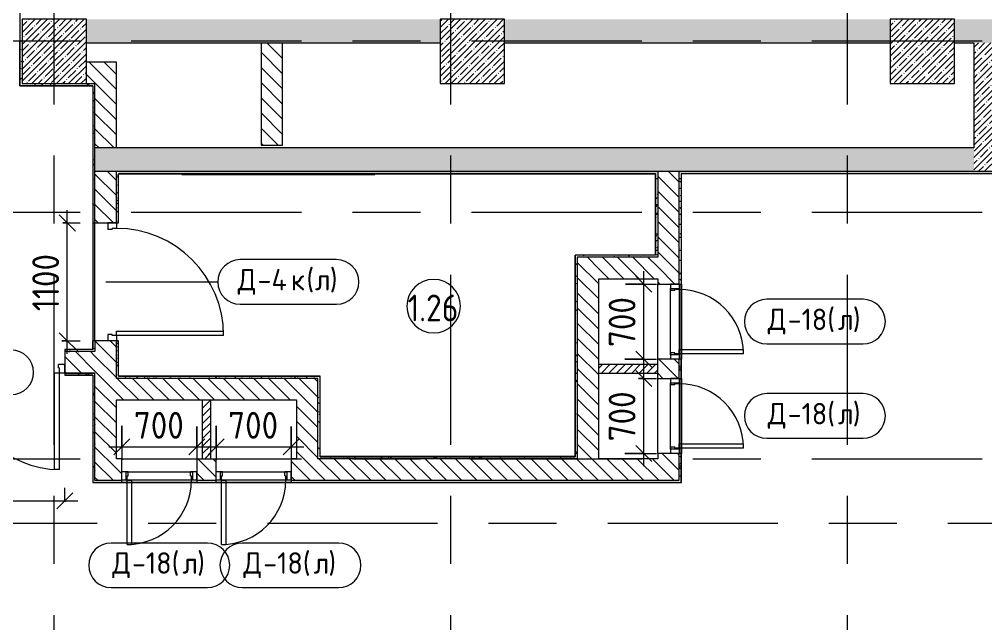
# Model space of a CAD drawing. Header units: millimetres. Extents: x -3708 to 187246, y -8553 to 29000.
# Drawn here: x 21884 to 30900, y 9562 to 15200 of the extents above; entities that cross this region are included whole.
import ezdxf

# ---------------------------------------------------------------- set-up
doc = ezdxf.new("R2010")
doc.units = ezdxf.units.MM
doc.linetypes.add('Осевая', pattern=[3175, 635, -476.25, 1587.5, -476.25])
for name, color, linetype, lineweight in [('A-ANNO-DIMS', 7, 'Continuous', 9), ('A-ANNO-DIMS-100', 7, 'Continuous', 9), ('A-AREA-IDEN', 7, 'Continuous', 9), ('A-DOOR-IDEN', 7, 'Continuous', 9), ('A-WALL', 7, 'Continuous', 9), ('I-WALL', 7, 'Continuous', 9), ('S-COLS', 7, 'Continuous', 9), ('Ограждение', 7, 'Continuous', 9), ('Оси-2', 7, 'Осевая', 9), ('Поручни', 7, 'Continuous', 9)]:
    doc.layers.add(name, color=color, linetype=linetype, lineweight=lineweight)
for name, color, linetype, lineweight, true_color in [('A-DOOR-1', 1, 'Continuous', 9, 0xff0000), ('A-DOOR-2', 1, 'Continuous', 13, 0xff0000), ('A-DOOR-FRAM-1', 1, 'Continuous', 13, 0xff0000), ('A-DOOR-FRAM-2', 1, 'Continuous', 9, 0xff0000), ('A-WALL-1', 7, 'Continuous', 9, 0x3c3c3c), ('A-WALL-FNSH-1', 7, 'Continuous', 9, 0x3c3c3c)]:
    doc.layers.add(name, color=color, linetype=linetype, lineweight=lineweight, true_color=true_color)
doc.styles.add('GOST Common', font='GOST_Common.ttf', dxfattribs={"height": 200})
doc.styles.add('GOST Common_1', font='GOST_Common.ttf', dxfattribs={"width": 0.9, "height": 250})
doc.styles.add('ISOCPEUR', font='isocpeur.ttf', dxfattribs={"width": 0.9, "height": 250})
doc.dimstyles.new('ISO-2_5_0_9К_БОЛЬШОЙ', dxfattribs={"dimscale": 304.8, "dimtxt": 248.995294, "dimasz": 0.492126, "dimexe": 0.393701, "dimexo": 0.984252, "dimgap": 0, "dimtad": 1, "dimdec": 0, "dimrnd": 10, "dimzin": 0, "dimdsep": 46, "dimtxsty": 'ISOCPEUR', "dimblk1": 'OBLIQUE', "dimblk2": 'OBLIQUE', "dimsah": 1, "dimcen": 0.09, "dimdle": 0.393701, "dimazin": 0, "dimtfac": 1, "dimtdec": 4, "dimtix": 1, "dimtmove": 0, "dimatfit": 3, "dimfxl": 1, "dimtvp": 1, "dimtolj": 1, "dimtzin": 0, "dimarcsym": 2})
pattern_1 = [(45, (0, 0), (-57.02463, 57.02463), []), (45, (57.025, 0), (-57.02463, 57.02463), [100.806, -20.161, 3.353, -16.808])]
pattern_2 = [(135, (0, 0), (-70.71068, -70.71068), [])]
pattern_3 = [(45, (0, 0), (-35.35534, 35.35534), [])]
pattern_4 = [(0, (0, 0), (121.92, 30.48), [10.058, -81.382, 10.058, -81.382, -487.68]), (0, (0, 0), (121.92, 30.48), [-182.88, 10.058, -172.822, 10.058, -81.382, -213.36]), (0, (0, 0), (121.92, 30.48), [-457.2, 10.058, -50.902, 10.058, -142.342]), (120, (45.72, 15.24), (-87.356454, 90.345817), [10.058, -81.382, 10.058, -81.382, -487.68]), (120, (45.72, 15.24), (-87.356454, 90.345817), [-182.88, 10.058, -172.822, 10.058, -81.382, -213.36]), (120, (45.72, 15.24), (-87.356454, 90.345817), [-457.2, 10.058, -50.902, 10.058, -142.342]), (240, (60.96, 76.2), (-34.563546, -120.825817), [10.058, -81.382, 10.058, -81.382, -487.68]), (240, (60.96, 76.2), (-34.563546, -120.825817), [-182.88, 10.058, -172.822, 10.058, -81.382, -213.36]), (240, (60.96, 76.2), (-34.563546, -120.825817), [-457.2, 10.058, -50.902, 10.058, -142.342])]

# ---------------------------------------------------------------- blocks, each defined once
blk = doc.blocks.new('BSC_Колонна _Прямоугольная - 600х600-V8-План заполнения и маркировки дверных проемов 1 этажа в осях 1-12')
at = {"layer": 'S-COLS'}
h = blk.add_hatch(dxfattribs=at)
h.set_pattern_fill('FP_14', color=256, style=0, pattern_type=2)
h.set_pattern_definition([(45, (-26110, -14900), (-57.02463, 57.02463), []), (45, (-26052.975, -14900), (-57.02463, 57.02463), [100.806, -20.161, 3.353, -16.808])])
h.paths.add_polyline_path([(-300, -300), (300, -300), (300, 300), (-300, 300), (-300, -96.7)])
for p, q in [((300, 300), (-300, 300)), ((-300, 300), (-300, -300)), ((300, -300), (300, 300)), ((-300, -300), (300, -300))]:
    blk.add_line(p, q, dxfattribs=at)
blk = doc.blocks.new('BSC_Колонна _Прямоугольная - 600х600-V36-План заполнения и маркировки дверных проемов 1 этажа в осях 1-12')
at = {"layer": 'S-COLS'}
h = blk.add_hatch(dxfattribs=at)
h.set_pattern_fill('FP_47', color=256, style=0, pattern_type=2)
h.set_pattern_definition([(45, (-30310, -14900), (-57.02463, 57.02463), []), (45, (-30252.975, -14900), (-57.02463, 57.02463), [100.806, -20.161, 3.353, -16.808])])
h.paths.add_polyline_path([(300, -300), (300, 300), (-300, 300), (-300, -300)])
for p, q in [((300, 300), (-300, 300)), ((-300, 300), (-300, -300)), ((300, -300), (300, 300)), ((-300, -300), (300, -300))]:
    blk.add_line(p, q, dxfattribs=at)
blk = doc.blocks.new('110_Дверь_СКБ_2Ст - Д-10 1800x2100h_Актовый зал EI30-23435156-План заполнения и маркировки дверных проемов 1 этажа в осях 1-12')
at = {"layer": 'A-DOOR-1'}
for centre, start, end in [((-887.5, 100), 0, 90), ((912.5, 100), 90, 180)]:
    blk.add_arc(centre, 900, start, end, dxfattribs=at)
at = {"layer": 'A-DOOR-2'}
for p, q in [((-887.5, 1000), (-837.5, 1000)), ((-887.5, 1000), (-887.5, 100)), ((-837.5, 100), (-837.5, 1000)), ((912.5, 1000), (862.5, 1000)), ((862.5, 100), (862.5, 1000)), ((912.5, 1000), (912.5, 100)), ((-887.5, 100), (-837.5, 100)), ((912.5, 100), (862.5, 100))]:
    blk.add_line(p, q, dxfattribs=at)
at = {"layer": 'A-DOOR-FRAM-1'}
for p, q in [((-937.5, 100), (-937.5, 20)), ((-937.5, 100), (-887.5, 100)), ((-887.5, 100), (-887.5, 50)), ((912.5, 100), (912.5, 50)), ((912.5, 100), (962.5, 100)), ((962.5, 100), (962.5, 20)), ((-937.5, 20), (-877.5, 20)), ((-877.5, 50), (-887.5, 50)), ((-877.5, 50), (-877.5, 20)), ((902.5, 50), (902.5, 20)), ((912.5, 50), (902.5, 50)), ((902.5, 20), (962.5, 20))]:
    blk.add_line(p, q, dxfattribs=at)
blk = doc.blocks.new('110_Дверь_СКБ_1Ст_Внутренняя1 - Д-4к_л_ 1100x2100h_кладовая-31838514-План заполнения и маркировки дверных проемов 1 этажа в осях 1-12')
at = {"layer": 'A-DOOR-1'}
blk.add_arc((512.5, 100), 1000, 90, 180, dxfattribs=at)
at = {"layer": 'A-DOOR-2'}
for p, q in [((512.5, 1100), (472.5, 1100)), ((472.5, 100), (472.5, 1100)), ((512.5, 1100), (512.5, 100)), ((512.5, 100), (472.5, 100))]:
    blk.add_line(p, q, dxfattribs=at)
at = {"layer": 'A-DOOR-FRAM-1'}
for p, q in [((-537.5, 100), (-537.5, 20)), ((-537.5, 100), (-487.5, 100)), ((-487.5, 100), (-487.5, 60)), ((512.5, 100), (512.5, 60)), ((512.5, 100), (562.5, 100)), ((562.5, 100), (562.5, 20)), ((-537.5, 20), (-477.5, 20)), ((-477.5, 60), (-487.5, 60)), ((-477.5, 60), (-477.5, 20)), ((502.5, 60), (502.5, 20)), ((512.5, 60), (502.5, 60)), ((502.5, 20), (562.5, 20))]:
    blk.add_line(p, q, dxfattribs=at)
blk = doc.blocks.new('BSC_Колонна _Прямоугольная - 600х600-V48-План заполнения и маркировки дверных проемов 1 этажа в осях 1-12')
at = {"layer": 'S-COLS'}
h = blk.add_hatch(dxfattribs=at)
h.set_pattern_fill('FP_59', color=256, style=0, pattern_type=2)
h.set_pattern_definition([(45, (-22210, -14900), (-57.02463, 57.02463), []), (45, (-22152.975, -14900), (-57.02463, 57.02463), [100.806, -20.161, 3.353, -16.808])])
h.paths.add_polyline_path([(234.1, -300), (300, -300), (300, 300), (-300, 300), (-300, -300)])
for p, q in [((300, 300), (-300, 300)), ((-300, 300), (-300, -300)), ((300, -300), (300, 300)), ((-300, -300), (300, -300))]:
    blk.add_line(p, q, dxfattribs=at)
blk = doc.blocks.new('110_Дверь_СКБ_1Ст - д-18 700x2100h_Технический шкаф ЭОМ и СС-23257539-План заполнения и маркировки дверных проемов 1 этажа в осях 1-12')
at = {"layer": 'A-DOOR-1'}
blk.add_arc((312.5, 100), 600, 90, 180, dxfattribs=at)
at = {"layer": 'A-DOOR-2'}
for p, q in [((312.5, 700), (272.5, 700)), ((272.5, 100), (272.5, 700)), ((312.5, 700), (312.5, 100)), ((312.5, 100), (272.5, 100))]:
    blk.add_line(p, q, dxfattribs=at)
at = {"layer": 'A-DOOR-FRAM-1'}
for p, q in [((-337.5, 100), (-337.5, 20)), ((-337.5, 100), (-287.5, 100)), ((-287.5, 100), (-287.5, 60)), ((312.5, 100), (312.5, 60)), ((312.5, 100), (362.5, 100)), ((362.5, 100), (362.5, 20)), ((-337.5, 20), (-277.5, 20)), ((-277.5, 60), (-287.5, 60)), ((-277.5, 60), (-277.5, 20)), ((302.5, 60), (302.5, 20)), ((312.5, 60), (302.5, 60)), ((302.5, 20), (362.5, 20))]:
    blk.add_line(p, q, dxfattribs=at)
at = {"layer": 'A-DOOR-FRAM-2'}
for p, q in [((-297.5, 20), (-297.5, 100)), ((-297.5, 100), (322.5, 100)), ((322.5, 100), (322.5, 20)), ((322.5, 20), (-297.5, 20))]:
    blk.add_line(p, q, dxfattribs=at)
blk = doc.blocks.new('Ограждение - Ограждение-32868540-План заполнения и маркировки дверных проемов 1 этажа в осях 1-12')
at = {"layer": 'Ограждение'}
blk.add_hatch(color=256, dxfattribs=at).paths.add_polyline_path([(22590, 12200), (22590, 13300), (22570, 13300), (22570, 12200)])
at = {"layer": 'Поручни'}
for p, q in [((22570, 13300), (22570, 12200)), ((22590, 12200), (22590, 13300))]:
    blk.add_line(p, q, dxfattribs=at)
blk = doc.blocks.new('М_двери - Типоразмер_рамка-25223575-План заполнения и маркировки дверных проемов 1 этажа в осях 1-12')
at = {"layer": 'A-DOOR-IDEN'}
for p, q in [((4.496, 2.08), (-4.496, 2.08)), ((-4.496, -2.08), (4.496, -2.08))]:
    blk.add_line(p, q, dxfattribs=at)
for centre, start, end in [((-4.496, 0), 90, 270), ((4.496, 0), 270, 90)]:
    blk.add_arc(centre, 2.08, start, end, dxfattribs=at)
blk = doc.blocks.new('Марка_Помещения - Номер-25198446-План заполнения и маркировки дверных проемов 1 этажа в осях 1-12')
at = {"layer": 'A-AREA-IDEN'}
for start, end in [(360, 180), (180, 360)]:
    blk.add_arc((0, 0), 2.5, start, end, dxfattribs=at)
blk = doc.blocks.new('DIMBLOCK27-План заполнения и маркировки дверных проемов 1 этажа в осях 1-12')
at = {"layer": 'A-ANNO-DIMS-100'}
for p, q in [((22840, 11408), (22840, 11090.7)), ((22840, 11210.7), (22840, 11408)), ((23540, 11400), (23540, 11090.7)), ((23540, 11210.7), (23540, 11400)), ((22720, 11210.7), (23660, 11210.7))]:
    blk.add_line(p, q, dxfattribs=at)
at = {"layer": 'A-ANNO-DIMS-100', "lineweight": 20}
for p, q in [((22840, 11210.7), (22915, 11285.7)), ((23540, 11210.7), (23615, 11285.7)), ((22840, 11210.7), (22765, 11135.7)), ((23540, 11210.7), (23465, 11135.7))]:
    blk.add_line(p, q, dxfattribs=at)
at = {"layer": 'A-ANNO-DIMS-100', "color": 0, "insert": (22953, 11537.3), "char_height": 250, "width": 568.858, "attachment_point": 1, "line_spacing_factor": 1.149209, "style": 'ISOCPEUR'}
blk.add_mtext('700', dxfattribs=at)
blk = doc.blocks.new('_Oblique')
at = {"color": 0, "linetype": 'ByBlock', "lineweight": -2}
blk.add_line((-0.5, -0.5), (0.5, 0.5), dxfattribs=at)
blk = doc.blocks.new('DIMBLOCK28-План заполнения и маркировки дверных проемов 1 этажа в осях 1-12')
at = {"layer": 'A-ANNO-DIMS-100'}
for p, q in [((23720, 11408), (23720, 11090.7)), ((23720, 11210.7), (23720, 11408)), ((24420, 11400), (24420, 11090.7)), ((24420, 11210.7), (24420, 11400)), ((23600, 11210.7), (24540, 11210.7))]:
    blk.add_line(p, q, dxfattribs=at)
at = {"layer": 'A-ANNO-DIMS-100', "lineweight": 20}
for p, q in [((23720, 11210.7), (23795, 11285.7)), ((24420, 11210.7), (24495, 11285.7)), ((23720, 11210.7), (23645, 11135.7)), ((24420, 11210.7), (24345, 11135.7))]:
    blk.add_line(p, q, dxfattribs=at)
at = {"layer": 'A-ANNO-DIMS-100', "color": 0, "insert": (23833, 11537.3), "char_height": 250, "width": 568.858, "attachment_point": 1, "line_spacing_factor": 1.149209, "style": 'ISOCPEUR'}
blk.add_mtext('700', dxfattribs=at)
blk = doc.blocks.new('DIMBLOCK29-План заполнения и маркировки дверных проемов 1 этажа в осях 1-12')
at = {"layer": 'A-ANNO-DIMS-100', "lineweight": 20}
for p, q in [((27709.7, 11850), (27634.7, 11925)), ((27709.7, 11850), (27784.7, 11775)), ((27709.7, 11150), (27634.7, 11225)), ((27709.7, 11150), (27784.7, 11075))]:
    blk.add_line(p, q, dxfattribs=at)
at = {"layer": 'A-ANNO-DIMS-100'}
for p, q in [((27709.7, 11030), (27709.7, 11970)), ((27660, 11850), (27829.7, 11850)), ((27709.7, 11850), (27660, 11850)), ((27532, 11150), (27829.7, 11150)), ((27709.7, 11150), (27532, 11150))]:
    blk.add_line(p, q, dxfattribs=at)
at = {"layer": 'A-ANNO-DIMS-100', "color": 0, "insert": (27383.1, 11263), "char_height": 250, "width": 568.858, "attachment_point": 1, "rotation": 90, "line_spacing_factor": 1.149209, "style": 'ISOCPEUR'}
blk.add_mtext('700', dxfattribs=at)
blk = doc.blocks.new('DIMBLOCK30-План заполнения и маркировки дверных проемов 1 этажа в осях 1-12')
at = {"layer": 'A-ANNO-DIMS-100', "lineweight": 20}
for p, q in [((27709.7, 12730), (27634.7, 12805)), ((27709.7, 12730), (27784.7, 12655)), ((27709.7, 12030), (27634.7, 12105)), ((27709.7, 12030), (27784.7, 11955))]:
    blk.add_line(p, q, dxfattribs=at)
at = {"layer": 'A-ANNO-DIMS-100'}
for p, q in [((27709.7, 11910), (27709.7, 12850)), ((27540, 12730), (27829.7, 12730)), ((27709.7, 12730), (27540, 12730)), ((27532, 12030), (27829.7, 12030)), ((27709.7, 12030), (27532, 12030))]:
    blk.add_line(p, q, dxfattribs=at)
at = {"layer": 'A-ANNO-DIMS-100', "color": 0, "insert": (27383.1, 12143), "char_height": 250, "width": 568.858, "attachment_point": 1, "rotation": 90, "line_spacing_factor": 1.149209, "style": 'ISOCPEUR'}
blk.add_mtext('700', dxfattribs=at)
blk = doc.blocks.new('DIMBLOCK33-План заполнения и маркировки дверных проемов 1 этажа в осях 1-12')
at = {"layer": 'A-ANNO-DIMS-100', "lineweight": 20}
for p, q in [((22331.9, 13300), (22256.9, 13375)), ((22331.9, 13300), (22406.9, 13225)), ((22331.9, 12200), (22256.9, 12275)), ((22331.9, 12200), (22406.9, 12125))]:
    blk.add_line(p, q, dxfattribs=at)
at = {"layer": 'A-ANNO-DIMS-100'}
for p, q in [((22331.9, 12080), (22331.9, 13420)), ((22290, 13300), (22451.9, 13300)), ((22331.9, 13300), (22290, 13300)), ((22282, 12200), (22451.9, 12200)), ((22331.9, 12200), (22282, 12200))]:
    blk.add_line(p, q, dxfattribs=at)
at = {"layer": 'A-ANNO-DIMS-100', "color": 0, "insert": (22005.3, 12477.1), "char_height": 250, "width": 655.049, "attachment_point": 1, "rotation": 90, "line_spacing_factor": 1.149209, "style": 'ISOCPEUR'}
blk.add_mtext('1100', dxfattribs=at)
blk = doc.blocks.new('DIMBLOCK38-План заполнения и маркировки дверных проемов 1 этажа в осях 1-12')
at = {"layer": 'A-ANNO-DIMS-100'}
for p, q in [((20410, 10700), (20410, 10827.7)), ((22310, 10700), (22310, 10827.7)), ((20290, 10707.7), (22430, 10707.7)), ((20410, 10707.7), (20410, 10700)), ((22310, 10707.7), (22310, 10700))]:
    blk.add_line(p, q, dxfattribs=at)
at = {"layer": 'A-ANNO-DIMS-100', "lineweight": 20}
for p, q in [((20410, 10707.7), (20485, 10782.7)), ((22310, 10707.7), (22385, 10782.7)), ((20410, 10707.7), (20335, 10632.7)), ((22310, 10707.7), (22235, 10632.7))]:
    blk.add_line(p, q, dxfattribs=at)
at = {"layer": 'A-ANNO-DIMS-100', "color": 0, "insert": (21065.5, 11034.3), "char_height": 250, "width": 706.764, "attachment_point": 1, "line_spacing_factor": 1.149209, "style": 'ISOCPEUR'}
blk.add_mtext('1900', dxfattribs=at)

msp = doc.modelspace()

# ---------------------------------------------------------------- hatches: boundary and pattern name
at = {"layer": 'I-WALL'}
h = msp.add_hatch(dxfattribs=at)
h.set_pattern_fill('FP_86', color=256, style=0, pattern_type=2)
h.set_pattern_definition(pattern_4)
h.paths.add_polyline_path([(21910, 14580), (21910, 15210), (21890, 15210), (21890, 14580)])
h = msp.add_hatch(dxfattribs=at)
h.set_pattern_fill('FP_1', color=256, style=0, pattern_type=2)
h.set_pattern_definition(pattern_1)
h.paths.add_polyline_path([(28560, 14980), (30010, 14980), (30010, 15200), (26410, 15200), (26410, 14980), (27860.7, 14980)])
h.paths.add_polyline_path([(22790, 14980), (25810, 14980), (25810, 15200), (22510, 15200), (22510, 14980)])
h.paths.add_polyline_path([(30790, 14980), (33010, 14980), (33010, 15200), (30610, 15200), (30610, 14980)])
h = msp.add_hatch(dxfattribs=at)
h.set_pattern_fill('FP_20', color=256, style=0, pattern_type=2)
h.set_pattern_definition(pattern_2)
h.paths.add_polyline_path([(24340, 14025), (24340, 14980), (24140, 14980), (24140, 14025)])
h = msp.add_hatch(dxfattribs=at)
h.set_pattern_fill('FP_1', color=256, style=0, pattern_type=2)
h.set_pattern_definition(pattern_1)
h.paths.add_polyline_path([(30790, 13780), (31010, 13780), (31010, 14980), (30790, 14980), (30790, 13980)])
h = msp.add_hatch(dxfattribs=at)
h.set_pattern_fill('FP_20', color=256, style=0, pattern_type=2)
h.set_pattern_definition(pattern_2)
h.paths.add_polyline_path([(22590, 14600), (22790, 14600), (22790, 14800), (22510, 14800), (22510, 14600)])
h = msp.add_hatch(dxfattribs=at)
h.set_pattern_fill('FP_86', color=256, style=0, pattern_type=2)
h.set_pattern_definition(pattern_4)
h.paths.add_polyline_path([(22569, 14580), (22590, 14580), (22590, 14600), (21910, 14600), (21910, 14580), (22510, 14580)])
h = msp.add_hatch(dxfattribs=at)
h.set_pattern_fill('FP_86', color=256, style=0, pattern_type=2)
h.set_pattern_definition(pattern_4)
h.paths.add_polyline_path([(22570, 12100), (22590, 12100), (22590, 12200), (22570, 12200), (22570, 12120)])
h.paths.add_polyline_path([(22590, 13300), (22590, 14580), (22570, 14580), (22570, 13300)])
h = msp.add_hatch(dxfattribs=at)
h.set_pattern_fill('FP_20', color=256, style=0, pattern_type=2)
h.set_pattern_definition(pattern_2)
h.paths.add_polyline_path([(22790, 14000), (22790, 14600), (22590, 14600), (22590, 14000)])
h = msp.add_hatch(dxfattribs=at)
h.set_pattern_fill('FP_1', color=256, style=0, pattern_type=2)
h.set_pattern_definition(pattern_1)
h.paths.add_polyline_path([(26390, 13780), (30790, 13780), (30790, 14000), (22590, 14000), (22590, 13780), (25790, 13780)])
h = msp.add_hatch(dxfattribs=at)
h.set_pattern_fill('FP_20', color=256, style=0, pattern_type=2)
h.set_pattern_definition(pattern_2)
h.paths.add_polyline_path([(22590, 10900), (22790, 10900), (22790, 12200), (22590, 12200), (22590, 11268.4)])
h.paths.add_polyline_path([(22790, 13300), (22790, 13780), (22590, 13780), (22590, 13300)])
h = msp.add_hatch(dxfattribs=at)
h.set_pattern_fill('FP_86', color=256, style=0, pattern_type=2)
h.set_pattern_definition(pattern_4)
h.paths.add_polyline_path([(22790, 11870), (22810, 11870), (22810, 12200), (22790, 12200), (22790, 11900)])
h.paths.add_polyline_path([(22790, 13300), (22810, 13300), (22810, 13780), (22790, 13780), (22790, 13760)])
h = msp.add_hatch(dxfattribs=at)
h.set_pattern_fill('FP_86', color=256, style=0, pattern_type=2)
h.set_pattern_definition(pattern_4)
h.paths.add_polyline_path([(25200, 13760), (27840, 13760), (27840, 13780), (22810, 13780), (22811, 13760), (25152.4, 13760)])
h = msp.add_hatch(dxfattribs=at)
h.set_pattern_fill('FP_86', color=256, style=0, pattern_type=2)
h.set_pattern_definition(pattern_4)
h.paths.add_polyline_path([(27840, 12980), (27840, 13760), (27820, 13760), (27820, 12980)])
h = msp.add_hatch(dxfattribs=at)
h.set_pattern_fill('FP_20', color=256, style=0, pattern_type=2)
h.set_pattern_definition(pattern_2)
h.paths.add_polyline_path([(27860.7, 10900), (28040, 10900), (28040, 11150), (27840, 11150), (27840, 10900)])
h.paths.add_polyline_path([(27840, 11850), (28040, 11850), (28040, 12030), (27840, 12030), (27840, 11900)])
h.paths.add_polyline_path([(27860.7, 12730), (28040, 12730), (28040, 13780), (27840, 13780), (27840, 12730)])
h = msp.add_hatch(dxfattribs=at)
h.set_pattern_fill('FP_86', color=256, style=0, pattern_type=2)
h.set_pattern_definition(pattern_4)
h.paths.add_polyline_path([(28560, 13760), (34210, 13760), (34210, 13780), (28040, 13780), (28040, 13760), (28060, 13760)])
h = msp.add_hatch(dxfattribs=at)
h.set_pattern_fill('FP_86', color=256, style=0, pattern_type=2)
h.set_pattern_definition(pattern_4)
h.paths.add_polyline_path([(28060, 10880), (28060, 11150), (28040, 11150), (28040, 10880)])
h.paths.add_polyline_path([(28040, 11850), (28060, 11850), (28060, 12030), (28040, 12030), (28040, 11900)])
h.paths.add_polyline_path([(28040, 12730), (28060, 12730), (28060, 13760), (28040, 13760), (28040, 12980)])
h = msp.add_hatch(dxfattribs=at)
h.set_pattern_fill('FP_86', color=256, style=0, pattern_type=2)
h.set_pattern_definition(pattern_4)
h.paths.add_polyline_path([(27090, 12980), (27820, 12980), (27820, 13000), (27070, 13000), (27070, 12980)])
h = msp.add_hatch(dxfattribs=at)
h.set_pattern_fill('FP_86', color=256, style=0, pattern_type=2)
h.set_pattern_definition(pattern_4)
h.paths.add_polyline_path([(27070, 11120), (27090, 11120), (27090, 12980), (27070, 12980), (27070, 11132)])
h = msp.add_hatch(dxfattribs=at)
h.set_pattern_fill('FP_20', color=256, style=0, pattern_type=2)
h.set_pattern_definition(pattern_2)
h.paths.add_polyline_path([(27090, 11100), (27290, 11100), (27290, 12980), (27090, 12980), (27090, 12351)])
h = msp.add_hatch(dxfattribs=at)
h.set_pattern_fill('FP_20', color=256, style=0, pattern_type=2)
h.set_pattern_definition(pattern_2)
h.paths.add_polyline_path([(27290, 12780), (27840, 12780), (27840, 12980), (27290, 12980)])
h = msp.add_hatch(dxfattribs=at)
h.set_pattern_fill('FP_86', color=256, style=0, pattern_type=2)
h.set_pattern_definition(pattern_4)
h.paths.add_polyline_path([(22570, 12100), (22570, 12120), (22310, 12120), (22310, 12100), (22444.1, 12100)])
h.paths.add_polyline_path([(20410, 12100), (20410, 12120), (20210, 12120), (20210, 12100), (20298, 12100)])
h = msp.add_hatch(dxfattribs=at)
h.set_pattern_fill('FP_20', color=256, style=0, pattern_type=2)
h.set_pattern_definition(pattern_2)
h.paths.add_polyline_path([(22590, 11900), (22590, 12100), (22310, 12100), (22310, 11900), (22444.1, 11900)])
h.paths.add_polyline_path([(20410, 11900), (20410, 12100), (20210, 12100), (20210, 11900)])
h = msp.add_hatch(dxfattribs=at)
h.set_pattern_fill('FP_21', color=256, style=0, pattern_type=2)
h.set_pattern_definition(pattern_3)
h.paths.add_polyline_path([(27290, 11900), (27840, 11900), (27840, 11980), (27290, 11980)])
h = msp.add_hatch(dxfattribs=at)
h.set_pattern_fill('FP_86', color=256, style=0, pattern_type=2)
h.set_pattern_definition(pattern_4)
h.paths.add_polyline_path([(22569, 11880), (22570, 11880), (22570, 11900), (22310, 11900), (22310, 11880), (22444.1, 11880)])
h.paths.add_polyline_path([(20410, 11880), (20410, 11900), (20220, 11900), (20220, 11880), (20224.7, 11880)])
h = msp.add_hatch(dxfattribs=at)
h.set_pattern_fill('FP_86', color=256, style=0, pattern_type=2)
h.set_pattern_definition(pattern_4)
h.paths.add_polyline_path([(22590, 10900), (22590, 11900), (22570, 11900), (22570, 10900)])
h = msp.add_hatch(dxfattribs=at)
h.set_pattern_fill('FP_86', color=256, style=0, pattern_type=2)
h.set_pattern_definition(pattern_4)
h.paths.add_polyline_path([(24670, 11850), (24670, 11870), (22790, 11870), (22790, 11850), (24470, 11850)])
h = msp.add_hatch(dxfattribs=at)
h.set_pattern_fill('FP_20', color=256, style=0, pattern_type=2)
h.set_pattern_definition(pattern_2)
h.paths.add_polyline_path([(23590, 11650), (24670, 11650), (24670, 11850), (22790, 11850), (22790, 11650)])
h = msp.add_hatch(dxfattribs=at)
h.set_pattern_fill('FP_86', color=256, style=0, pattern_type=2)
h.set_pattern_definition(pattern_4)
h.paths.add_polyline_path([(24670, 11120), (24690, 11120), (24690, 11870), (24670, 11870), (24670, 11132)])
h = msp.add_hatch(dxfattribs=at)
h.set_pattern_fill('FP_21', color=256, style=0, pattern_type=2)
h.set_pattern_definition(pattern_3)
h.paths.add_polyline_path([(23590, 11100), (23670, 11100), (23670, 11650), (23590, 11650), (23590, 11268.4)])
h = msp.add_hatch(dxfattribs=at)
h.set_pattern_fill('FP_20', color=256, style=0, pattern_type=2)
h.set_pattern_definition(pattern_2)
h.paths.add_polyline_path([(24670, 11100), (24670, 11650), (24470, 11650), (24470, 11100)])
h = msp.add_hatch(dxfattribs=at)
h.set_pattern_fill('FP_20', color=256, style=0, pattern_type=2)
h.set_pattern_definition(pattern_2)
h.paths.add_polyline_path([(25152.4, 10900), (27840, 10900), (27840, 11100), (24420, 11100), (24420, 10900)])
h.paths.add_polyline_path([(22790, 10900), (22840, 10900), (22840, 11100), (22790, 11100)])
h.paths.add_polyline_path([(23540, 10900), (23720, 10900), (23720, 11100), (23540, 11100)])
h = msp.add_hatch(dxfattribs=at)
h.set_pattern_fill('FP_86', color=256, style=0, pattern_type=2)
h.set_pattern_definition(pattern_4)
h.paths.add_polyline_path([(27090, 11100), (27090, 11120), (24670, 11120), (24670, 11100), (25152.4, 11100)])
h = msp.add_hatch(dxfattribs=at)
h.set_pattern_fill('FP_86', color=256, style=0, pattern_type=2)
h.set_pattern_definition(pattern_4)
h.paths.add_polyline_path([(22590, 10880), (22840, 10880), (22840, 10900), (22570, 10900), (22570, 10880)])
h.paths.add_polyline_path([(25152.4, 10880), (28040, 10880), (28040, 10900), (24420, 10900), (24420, 10880)])
h.paths.add_polyline_path([(23720, 10880), (23720, 10900), (23540, 10900), (23540, 10880), (23670, 10880)])

# ---------------------------------------------------------------- linework, layer by layer
at = {"layer": 'A-DOOR-IDEN'}
msp.add_line((22690, 12750), (23736.4, 12750), dxfattribs=at)
at = {"layer": 'A-WALL'}
for p, q in [((22570, 14580), (21890, 14580)), ((22570, 14580), (22570, 13300)), ((22590, 13300), (22590, 13780)), ((22810, 13300), (22810, 13760)), ((27820, 13760), (22810, 13760)), ((27820, 13000), (27820, 13760)), ((34210, 13760), (28060, 13760)), ((27820, 13000), (27070, 13000)), ((27070, 11120), (27070, 13000)), ((22570, 12120), (22570, 12200)), ((22590, 12200), (22590, 12100)), ((22810, 11870), (22810, 12200)), ((22570, 12120), (22310, 12120)), ((27840, 11850), (27840, 12030)), ((24690, 11120), (24690, 11870)), ((23540, 11100), (23720, 11100))]:
    msp.add_line(p, q, dxfattribs=at)
at = {"layer": 'A-WALL-1'}
for p, q in [((21890, 15361), (21890, 15000)), ((22510, 14980), (25810, 14980)), ((24140, 14980), (24140, 14025)), ((24340, 14025), (24340, 14980)), ((26410, 14980), (30010, 14980)), ((30610, 14980), (30790, 14980)), ((30790, 14980), (30790, 14000)), ((22790, 14800), (22510, 14800)), ((22790, 14000), (22790, 14800)), ((22510, 14600), (22590, 14600)), ((22590, 13780), (22590, 14600)), ((30790, 14000), (22590, 14000)), ((24140, 14025), (24340, 14025)), ((34210, 13780), (22590, 13780)), ((22790, 13300), (22790, 13780)), ((27840, 13780), (27840, 12980)), ((28040, 12730), (28040, 13780)), ((28060, 13759), (28060, 13760)), ((22570, 13300), (22810, 13300)), ((27090, 12980), (27090, 11100)), ((27840, 12980), (27090, 12980)), ((27290, 11100), (27290, 12780)), ((27290, 12780), (27840, 12780)), ((27840, 12780), (27840, 12730)), ((27840, 12730), (28060, 12730)), ((22810, 12200), (22570, 12200)), ((22790, 11850), (22790, 12200)), ((22310, 12120), (22310, 11900)), ((22590, 12100), (22310, 12100)), ((28060, 12030), (27840, 12030)), ((28040, 11850), (28040, 12030)), ((28060, 11850), (28060, 12030)), ((27840, 11980), (27290, 11980)), ((22310, 11900), (22590, 11900)), ((22590, 11900), (22310, 11900)), ((22310, 11900), (22310, 11880)), ((22569, 11880), (22570, 11880)), ((22570, 11880), (22570, 10880)), ((22590, 10900), (22590, 11900)), ((24670, 11850), (22790, 11850)), ((22811, 11870), (22810, 11870)), ((24670, 11100), (24670, 11850)), ((27290, 11900), (27840, 11900)), ((27840, 11850), (28060, 11850)), ((22790, 11650), (24470, 11650)), ((22790, 11100), (22790, 11650)), ((23590, 11650), (23590, 11100)), ((23670, 11100), (23670, 11650)), ((24470, 11650), (24470, 11100)), ((22840, 11100), (22790, 11100)), ((22840, 10880), (22840, 11100)), ((23540, 11100), (23540, 10880)), ((23720, 10880), (23720, 11100)), ((24470, 11100), (24420, 11100)), ((24420, 11100), (24420, 10880)), ((27090, 11100), (24670, 11100)), ((27070, 11120), (24690, 11120)), ((27840, 11100), (27290, 11100)), ((27840, 11150), (27840, 11100)), ((28060, 11150), (27840, 11150)), ((28040, 10900), (28040, 11150)), ((28060, 10880), (28060, 11150)), ((22570, 10880), (22840, 10880)), ((22590, 10900), (22840, 10900)), ((23540, 10900), (23720, 10900)), ((23540, 10880), (23720, 10880)), ((24420, 10900), (28040, 10900)), ((24420, 10880), (28060, 10880))]:
    msp.add_line(p, q, dxfattribs=at)
at = {"layer": 'A-WALL-FNSH-1'}
for p, q in [((21890, 15000), (21889, 15000)), ((21889, 15000), (21889, 14579)), ((21890, 14580), (21890, 15000)), ((21889, 14579), (22569, 14579)), ((22569, 14579), (22569, 13300)), ((22811, 13300), (22811, 13759)), ((22811, 13759), (23400, 13759)), ((23400, 13759), (23400, 13760)), ((25200, 13760), (25200, 13759)), ((25200, 13759), (27819, 13759)), ((27819, 13759), (27819, 13001)), ((28060, 13759), (28060, 12730)), ((34231, 13759), (28060, 13759)), ((28061, 12730), (28061, 13759)), ((22569, 13300), (22570, 13300)), ((22810, 13300), (22811, 13300)), ((27069, 13001), (27069, 11119)), ((27819, 13001), (27069, 13001)), ((28060, 12730), (28061, 12730)), ((22570, 12200), (22569, 12200)), ((22569, 12200), (22569, 12121)), ((22811, 12200), (22810, 12200)), ((22811, 11871), (22811, 12200)), ((22569, 12121), (22310, 12121)), ((22310, 12121), (22310, 12120)), ((28061, 12030), (28060, 12030)), ((28061, 11850), (28061, 12030)), ((22569, 11880), (22310, 11880)), ((22310, 11880), (22310, 11879)), ((22310, 11879), (22569, 11879)), ((22569, 11879), (22569, 10879)), ((24691, 11871), (22811, 11871)), ((22811, 11870), (24690, 11870)), ((24691, 11119), (24691, 11871)), ((28060, 11850), (28061, 11850)), ((24691, 11119), (27069, 11119)), ((28061, 11150), (28060, 11150)), ((28061, 10879), (28061, 11150)), ((22569, 10879), (22840, 10879)), ((22840, 10879), (22840, 10880)), ((23540, 10880), (23540, 10879)), ((23540, 10879), (23720, 10879)), ((23720, 10879), (23720, 10880)), ((24420, 10880), (24420, 10879)), ((24420, 10879), (28061, 10879))]:
    msp.add_line(p, q, dxfattribs=at)
at = {"layer": 'I-WALL'}
for p, q in [((25200, 13759), (23400, 13759)), ((23400, 13759), (23400, 13751)), ((23400, 13751), (25200, 13751)), ((25200, 13751), (25200, 13759)), ((27840, 12030), (27840, 12730)), ((28040, 12730), (28040, 12690)), ((28060, 12030), (28060, 12730)), ((28061, 12730), (28061, 12030)), ((28040, 12070), (28040, 12030)), ((27840, 11150), (27840, 11850)), ((28040, 11850), (28040, 11810)), ((28060, 11150), (28060, 11850)), ((28061, 11850), (28061, 11150)), ((28040, 11190), (28040, 11150)), ((22840, 11100), (23540, 11100)), ((23720, 11100), (24420, 11100)), ((22880, 10900), (22840, 10900)), ((22840, 10880), (23540, 10880)), ((23540, 10879), (22840, 10879)), ((23540, 10900), (23500, 10900)), ((23760, 10900), (23720, 10900)), ((23720, 10880), (24420, 10880)), ((24420, 10879), (23720, 10879)), ((24420, 10900), (24380, 10900))]:
    msp.add_line(p, q, dxfattribs=at)
at = {"layer": 'Оси-2'}
for p, q in [((22210, 593.7), (22210, 24898.1)), ((25910, 593.7), (25910, 24898.1)), ((29610, 593.7), (29610, 24898.1)), ((-407.8, 15000), (35210, 15000)), ((-407.8, 13400), (35210, 13400)), ((-407.8, 11100), (35810, 11100)), ((862.2, 10500), (35810, 10500))]:
    msp.add_line(p, q, dxfattribs=at)

# ---------------------------------------------------------------- block references
at = {"layer": 'A-AREA-IDEN', "xscale": 99.99999999999993, "yscale": 99.99999999999993, "zscale": 99.99999999999993}
msp.add_blockref('Марка_Помещения - Номер-25198446-План заполнения и маркировки дверных проемов 1 этажа в осях 1-12', (25749.9, 12523.7), dxfattribs=at)
at = {"layer": 'A-DOOR-1'}
for name, p, rotation in [('110_Дверь_СКБ_1Ст_Внутренняя1 - Д-4к_л_ 1100x2100h_кладовая-31838514-План заполнения и маркировки дверных проемов 1 этажа в осях 1-12', (22690, 12762.5), 269.9999999999999), ('110_Дверь_СКБ_1Ст - д-18 700x2100h_Технический шкаф ЭОМ и СС-23257539-План заполнения и маркировки дверных проемов 1 этажа в осях 1-12', (27940, 12392.5), 270), ('110_Дверь_СКБ_2Ст - Д-10 1800x2100h_Актовый зал EI30-23435156-План заполнения и маркировки дверных проемов 1 этажа в осях 1-12', (21372.5, 12000), 180), ('110_Дверь_СКБ_1Ст - д-18 700x2100h_Технический шкаф ЭОМ и СС-23257539-План заполнения и маркировки дверных проемов 1 этажа в осях 1-12', (27940, 11512.5), 270), ('110_Дверь_СКБ_1Ст - д-18 700x2100h_Технический шкаф ЭОМ и СС-23257539-План заполнения и маркировки дверных проемов 1 этажа в осях 1-12', (23202.5, 11000), 180), ('110_Дверь_СКБ_1Ст - д-18 700x2100h_Технический шкаф ЭОМ и СС-23257539-План заполнения и маркировки дверных проемов 1 этажа в осях 1-12', (24082.5, 11000), 180)]:
    msp.add_blockref(name, p, dxfattribs=dict(at, rotation=rotation))
at = {"layer": 'A-DOOR-IDEN', "xscale": 99.99999999999993, "yscale": 99.99999999999993, "zscale": 99.99999999999993}
for p in [(24394, 12750), (29306.6, 12380), (21359.2, 11906.5), (29306.6, 11500), (23190, 10106.4), (24414, 10106.4)]:
    msp.add_blockref('М_двери - Типоразмер_рамка-25223575-План заполнения и маркировки дверных проемов 1 этажа в осях 1-12', p, dxfattribs=at)
at = {"layer": 'S-COLS'}
for name, p in [('BSC_Колонна _Прямоугольная - 600х600-V48-План заполнения и маркировки дверных проемов 1 этажа в осях 1-12', (22210, 14900)), ('BSC_Колонна _Прямоугольная - 600х600-V8-План заполнения и маркировки дверных проемов 1 этажа в осях 1-12', (26110, 14900)), ('BSC_Колонна _Прямоугольная - 600х600-V36-План заполнения и маркировки дверных проемов 1 этажа в осях 1-12', (30310, 14900))]:
    msp.add_blockref(name, p, dxfattribs=at)
at = {"layer": 'Поручни'}
msp.add_blockref('Ограждение - Ограждение-32868540-План заполнения и маркировки дверных проемов 1 этажа в осях 1-12', (0, 0), dxfattribs=at)

# ---------------------------------------------------------------- texts
at = {"layer": 'A-AREA-IDEN', "insert": (25508, 12632.3), "char_height": 250, "width": 606.076, "attachment_point": 1, "style": 'GOST Common_1'}
msp.add_mtext('1.26', dxfattribs=at)
at = {"layer": 'A-DOOR-IDEN', "char_height": 200, "attachment_point": 1, "style": 'GOST Common'}
for s, insert, width in [('\\fGOST Common|b0|i0|c204|p34|;Д', (23921.8, 12871.2), 224.472), ('-4', (24107, 12871.2), 376.793), ('\\fGOST Common|b0|i0|c204|p34|;к', (24417.9, 12871.2), 176.371), ('\\fGOST Common|b0|i0|c204|p34|;(', (24563.4, 12871.2), 96.202), ('\\fGOST Common|b0|i0|c204|p34|;л', (24642.8, 12871.2), 168.354), ('\\fGOST Common|b0|i0|c204|p34|;)', (24781.7, 12871.2), 96.202), ('\\fGOST Common|b0|i0|c204|p34|;Д', (28867.4, 12501.2), 224.472), ('-18(', (29052.6, 12501.2), 569.198), ('\\fGOST Common|b0|i0|c204|p34|;)', (29661.1, 12501.2), 96.202), ('\\fGOST Common|b0|i0|c204|p34|;л', (29522.2, 12501.2), 168.354), ('-18(', (29052.6, 11621.2), 569.198), ('\\fGOST Common|b0|i0|c204|p34|;)', (29661.1, 11621.2), 96.202), ('\\fGOST Common|b0|i0|c204|p34|;Д', (28867.4, 11621.2), 224.472), ('\\fGOST Common|b0|i0|c204|p34|;л', (29522.2, 11621.2), 168.354), ('\\fGOST Common|b0|i0|c204|p34|;Д', (22750.8, 10227.7), 224.472), ('-18(', (22936, 10227.7), 569.198), ('\\fGOST Common|b0|i0|c204|p34|;)', (23544.5, 10227.7), 96.202), ('\\fGOST Common|b0|i0|c204|p34|;Д', (23974.8, 10227.7), 224.472), ('-18(', (24160, 10227.7), 569.198), ('\\fGOST Common|b0|i0|c204|p34|;)', (24768.5, 10227.7), 96.202), ('\\fGOST Common|b0|i0|c204|p34|;л', (23405.6, 10227.7), 168.354), ('\\fGOST Common|b0|i0|c204|p34|;л', (24629.6, 10227.7), 168.354)]:
    msp.add_mtext(s, dxfattribs=dict(at, insert=insert, width=width))

# ---------------------------------------------------------------- dimensions: what is measured, and where the dimension line sits
at = {"layer": 'A-ANNO-DIMS'}
for base, p1, p2, override, picture, middle in [((22331.9, 13300), (22582, 12200), (22590, 13300), {"dimpost": '<>', "dimfxl": 1100.029091}, 'DIMBLOCK33-План заполнения и маркировки дверных проемов 1 этажа в осях 1-12', (22206.9, 12750)), ((27709.7, 12730), (27832, 12030), (27840, 12730), {"dimpost": '<>', "dimfxl": 700.045713}, 'DIMBLOCK30-План заполнения и маркировки дверных проемов 1 этажа в осях 1-12', (27584.7, 12380)), ((27709.7, 11850), (27832, 11150), (27960, 11850), {"dimpost": '<>', "dimfxl": 711.606633}, 'DIMBLOCK29-План заполнения и маркировки дверных проемов 1 этажа в осях 1-12', (27584.7, 11500))]:
    dim = msp.add_linear_dim(base=base, p1=p1, p2=p2, angle=90, dimstyle='ISO-2_5_0_9К_БОЛЬШОЙ', override=override, dxfattribs=at)
    dim.commit()
    dim.dimension.update_dxf_attribs({"geometry": picture, "text_midpoint": middle})
for base, p1, p2, override, picture, middle in [((23540, 11210.7), (22840, 11108), (23540, 11100), {"dimpost": '<>', "dimfxl": 700.045713}, 'DIMBLOCK27-План заполнения и маркировки дверных проемов 1 этажа в осях 1-12', (23190, 11335.7)), ((24420, 11210.7), (23720, 11108), (24420, 11100), {"dimpost": '<>', "dimfxl": 700.045713}, 'DIMBLOCK28-План заполнения и маркировки дверных проемов 1 этажа в осях 1-12', (24070, 11335.7)), ((22310, 10707.7), (20410, 11000), (22310, 11000), {"dimpost": '<>', "dimfxl": 1900}, 'DIMBLOCK38-План заполнения и маркировки дверных проемов 1 этажа в осях 1-12', (21360, 10832.7))]:
    dim = msp.add_linear_dim(base=base, p1=p1, p2=p2, dimstyle='ISO-2_5_0_9К_БОЛЬШОЙ', override=override, dxfattribs=at)
    dim.commit()
    dim.dimension.update_dxf_attribs({"geometry": picture, "text_midpoint": middle})

doc.saveas('drawing.dxf')
